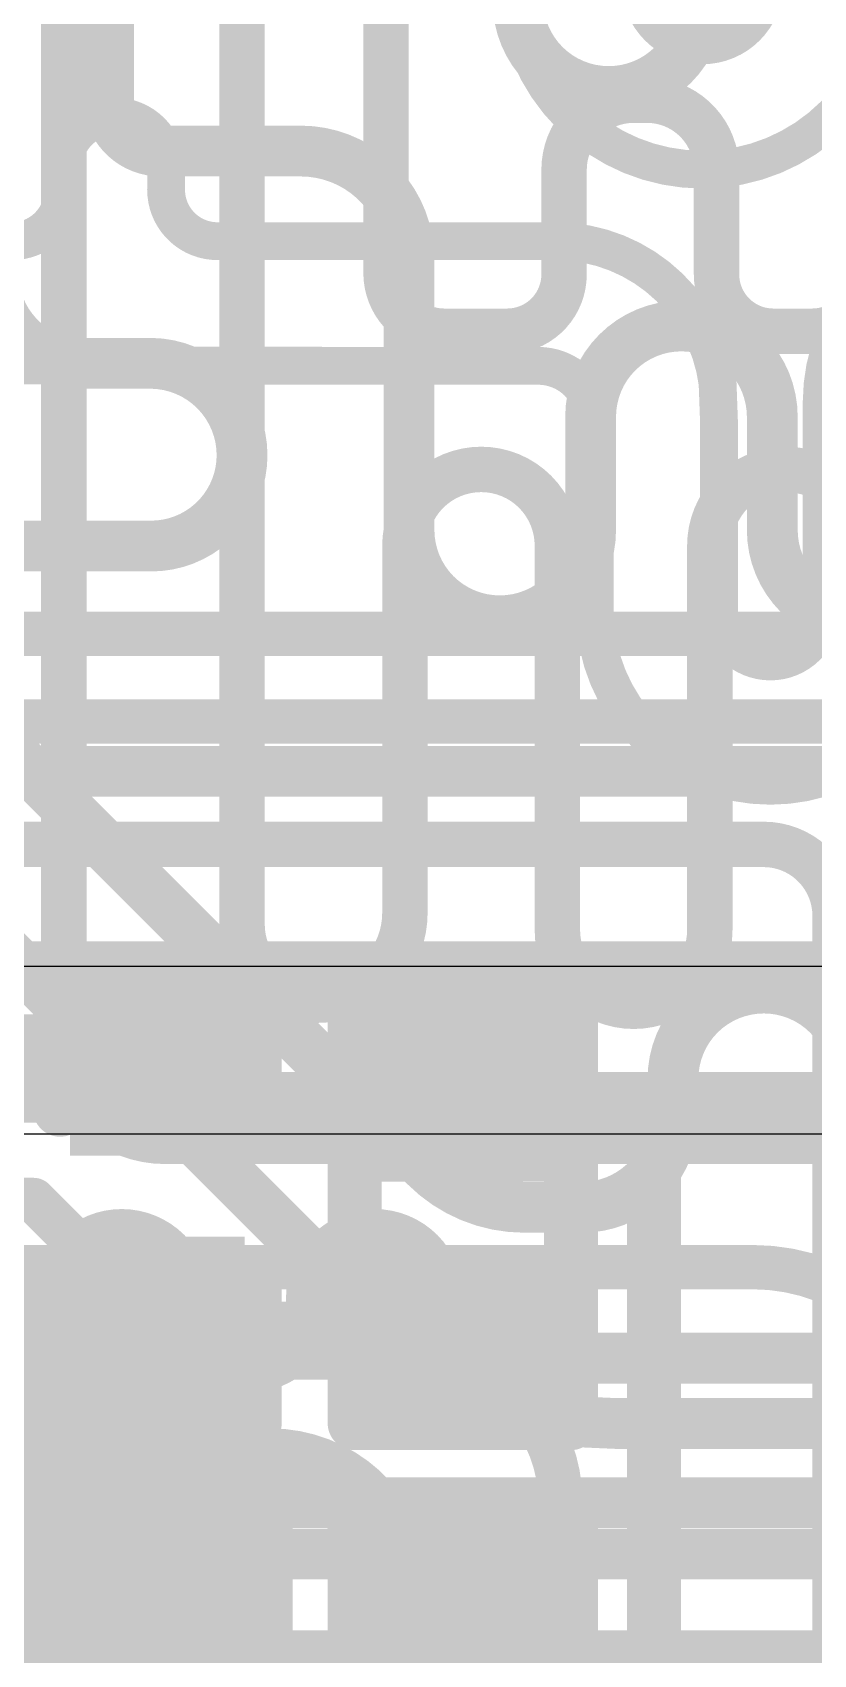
# Model space of a CAD drawing. Header units: inches. Extents: x -6 to 284, y -12 to 154.
# Drawn here: x 63.977 to 65.812, y -0.415 to 3.397 of the extents above; entities that cross this region are included whole.
import ezdxf

# ---------------------------------------------------------------- set-up
doc = ezdxf.new("R2010")
doc.units = ezdxf.units.IN
for name, color, linetype in [('Bottom Layer', 5, 'Continuous'), ('Bottom Overlay', 54, 'Continuous'), ('Bottom Paste', 16, 'Continuous'), ('Bottom Solder', 6, 'Continuous'), ('PWR-2', 130, 'Continuous'), ('Signal L1', 76, 'Continuous'), ('Signal L2', 6, 'Continuous'), ('Top Layer', 1, 'Continuous')]:
    doc.layers.add(name, color=color, linetype=linetype)

# ---------------------------------------------------------------- blocks, each defined once
blk = doc.blocks.new('R___0201_B_188')
at = {"layer": 'Bottom Layer'}
for points in [[(-0.41, 0.185), (-0.14, 0.185), (-0.14, -0.185), (-0.41, -0.185)], [(0.14, 0.185), (0.41, 0.185), (0.41, -0.185), (0.14, -0.185)]]:
    blk.add_hatch(color=5, dxfattribs=at).paths.add_polyline_path(points)
at = {"layer": 'Bottom Paste'}
for points in [[(-0.41, 0.185), (-0.14, 0.185), (-0.14, -0.185), (-0.41, -0.185)], [(0.14, 0.185), (0.41, 0.185), (0.41, -0.185), (0.14, -0.185)]]:
    blk.add_hatch(color=16, dxfattribs=at).paths.add_polyline_path(points)
at = {"layer": 'Bottom Solder'}
for points in [[(-0.465, 0.24), (-0.085, 0.24), (-0.085, -0.24), (-0.465, -0.24)], [(0.085, 0.24), (0.465, 0.24), (0.465, -0.24), (0.085, -0.24)]]:
    blk.add_hatch(color=6, dxfattribs=at).paths.add_polyline_path(points)
at = {"layer": 'Bottom Overlay'}
for points in [[(-0.4826, 0.254, 0.127, 0.127, 0), (-0.4826, -0.254, 0.127, 0.127, 0)], [(-0.4826, 0.254, 0.127, 0.127, 0), (0.4826, 0.254, 0.127, 0.127, 0)], [(0.4826, 0.254, 0.127, 0.127, 0), (0.4826, -0.254, 0.127, 0.127, 0)], [(-0.4826, -0.254, 0.127, 0.127, 0), (0.4826, -0.254, 0.127, 0.127, 0)]]:
    blk.add_lwpolyline(points, format="xyseb", dxfattribs=at)
for points in [[(-0.5143, 0.254, 0.0635, 0.0635, 1), (-0.4508, 0.254, 0.0635, 0.0635, 1)], [(-0.5143, 0.254, 0.0635, 0.0635, 1), (-0.4508, 0.254, 0.0635, 0.0635, 1)], [(0.4508, 0.254, 0.0635, 0.0635, 1), (0.5143, 0.254, 0.0635, 0.0635, 1)], [(0.4508, 0.254, 0.0635, 0.0635, 1), (0.5143, 0.254, 0.0635, 0.0635, 1)], [(-0.5143, -0.254, 0.0635, 0.0635, 1), (-0.4508, -0.254, 0.0635, 0.0635, 1)], [(-0.5143, -0.254, 0.0635, 0.0635, 1), (-0.4508, -0.254, 0.0635, 0.0635, 1)], [(0.4508, -0.254, 0.0635, 0.0635, 1), (0.5143, -0.254, 0.0635, 0.0635, 1)], [(0.4508, -0.254, 0.0635, 0.0635, 1), (0.5143, -0.254, 0.0635, 0.0635, 1)]]:
    blk.add_lwpolyline(points, format="xyseb", close=True, dxfattribs=at)
blk = doc.blocks.new('R___0201_B_189')
at = {"layer": 'Bottom Layer'}
for points in [[(-0.41, 0.185), (-0.14, 0.185), (-0.14, -0.185), (-0.41, -0.185)], [(0.14, 0.185), (0.41, 0.185), (0.41, -0.185), (0.14, -0.185)]]:
    blk.add_hatch(color=5, dxfattribs=at).paths.add_polyline_path(points)
at = {"layer": 'Bottom Paste'}
for points in [[(-0.41, 0.185), (-0.14, 0.185), (-0.14, -0.185), (-0.41, -0.185)], [(0.14, 0.185), (0.41, 0.185), (0.41, -0.185), (0.14, -0.185)]]:
    blk.add_hatch(color=16, dxfattribs=at).paths.add_polyline_path(points)
at = {"layer": 'Bottom Solder'}
for points in [[(-0.465, 0.24), (-0.085, 0.24), (-0.085, -0.24), (-0.465, -0.24)], [(0.085, 0.24), (0.465, 0.24), (0.465, -0.24), (0.085, -0.24)]]:
    blk.add_hatch(color=6, dxfattribs=at).paths.add_polyline_path(points)
at = {"layer": 'Bottom Overlay'}
for points in [[(-0.4826, 0.254, 0.127, 0.127, 0), (-0.4826, -0.254, 0.127, 0.127, 0)], [(-0.4826, 0.254, 0.127, 0.127, 0), (0.4826, 0.254, 0.127, 0.127, 0)], [(0.4826, 0.254, 0.127, 0.127, 0), (0.4826, -0.254, 0.127, 0.127, 0)], [(-0.4826, -0.254, 0.127, 0.127, 0), (0.4826, -0.254, 0.127, 0.127, 0)]]:
    blk.add_lwpolyline(points, format="xyseb", dxfattribs=at)
for points in [[(-0.5144, 0.254, 0.0635, 0.0635, 1), (-0.4509, 0.254, 0.0635, 0.0635, 1)], [(-0.5144, 0.254, 0.0635, 0.0635, 1), (-0.4509, 0.254, 0.0635, 0.0635, 1)], [(0.4509, 0.254, 0.0635, 0.0635, 1), (0.5144, 0.254, 0.0635, 0.0635, 1)], [(0.4509, 0.254, 0.0635, 0.0635, 1), (0.5144, 0.254, 0.0635, 0.0635, 1)], [(-0.5144, -0.254, 0.0635, 0.0635, 1), (-0.4509, -0.254, 0.0635, 0.0635, 1)], [(-0.5144, -0.254, 0.0635, 0.0635, 1), (-0.4509, -0.254, 0.0635, 0.0635, 1)], [(0.4508, -0.254, 0.0635, 0.0635, 1), (0.5143, -0.254, 0.0635, 0.0635, 1)], [(0.4508, -0.254, 0.0635, 0.0635, 1), (0.5143, -0.254, 0.0635, 0.0635, 1)]]:
    blk.add_lwpolyline(points, format="xyseb", close=True, dxfattribs=at)
blk = doc.blocks.new('R___0201_B_190')
at = {"layer": 'Bottom Layer'}
for points in [[(-0.41, 0.185), (-0.14, 0.185), (-0.14, -0.185), (-0.41, -0.185)], [(0.14, 0.185), (0.41, 0.185), (0.41, -0.185), (0.14, -0.185)]]:
    blk.add_hatch(color=5, dxfattribs=at).paths.add_polyline_path(points)
at = {"layer": 'Bottom Paste'}
for points in [[(-0.41, 0.185), (-0.14, 0.185), (-0.14, -0.185), (-0.41, -0.185)], [(0.14, 0.185), (0.41, 0.185), (0.41, -0.185), (0.14, -0.185)]]:
    blk.add_hatch(color=16, dxfattribs=at).paths.add_polyline_path(points)
at = {"layer": 'Bottom Solder'}
for points in [[(-0.465, 0.24), (-0.085, 0.24), (-0.085, -0.24), (-0.465, -0.24)], [(0.085, 0.24), (0.465, 0.24), (0.465, -0.24), (0.085, -0.24)]]:
    blk.add_hatch(color=6, dxfattribs=at).paths.add_polyline_path(points)
at = {"layer": 'Bottom Overlay'}
for points in [[(0.4826, 0.254, 0.127, 0.127, 0), (-0.4826, 0.254, 0.127, 0.127, 0)], [(-0.4826, -0.254, 0.127, 0.127, 0), (-0.4826, 0.254, 0.127, 0.127, 0)], [(0.4826, -0.254, 0.127, 0.127, 0), (0.4826, 0.254, 0.127, 0.127, 0)], [(0.4826, -0.254, 0.127, 0.127, 0), (-0.4826, -0.254, 0.127, 0.127, 0)]]:
    blk.add_lwpolyline(points, format="xyseb", dxfattribs=at)
for points in [[(-0.5144, 0.254, 0.0635, 0.0635, 1), (-0.4509, 0.254, 0.0635, 0.0635, 1)], [(-0.5144, 0.254, 0.0635, 0.0635, 1), (-0.4509, 0.254, 0.0635, 0.0635, 1)], [(0.4508, 0.254, 0.0635, 0.0635, 1), (0.5143, 0.254, 0.0635, 0.0635, 1)], [(0.4508, 0.254, 0.0635, 0.0635, 1), (0.5143, 0.254, 0.0635, 0.0635, 1)], [(-0.5144, -0.254, 0.0635, 0.0635, 1), (-0.4509, -0.254, 0.0635, 0.0635, 1)], [(-0.5144, -0.254, 0.0635, 0.0635, 1), (-0.4509, -0.254, 0.0635, 0.0635, 1)], [(0.4508, -0.254, 0.0635, 0.0635, 1), (0.5143, -0.254, 0.0635, 0.0635, 1)], [(0.4508, -0.254, 0.0635, 0.0635, 1), (0.5143, -0.254, 0.0635, 0.0635, 1)]]:
    blk.add_lwpolyline(points, format="xyseb", close=True, dxfattribs=at)
blk = doc.blocks.new('CAP_0201_B_355')
at = {"layer": 'Bottom Layer'}
for points in [[(-0.45, 0.15), (-0.15, 0.15), (-0.15, -0.15), (-0.45, -0.15)], [(0.15, 0.15), (0.45, 0.15), (0.45, -0.15), (0.15, -0.15)]]:
    blk.add_hatch(color=5, dxfattribs=at).paths.add_polyline_path(points)
at = {"layer": 'Bottom Paste'}
for points in [[(-0.45, 0.15), (-0.15, 0.15), (-0.15, -0.15), (-0.45, -0.15)], [(0.15, 0.15), (0.45, 0.15), (0.45, -0.15), (0.15, -0.15)]]:
    blk.add_hatch(color=16, dxfattribs=at).paths.add_polyline_path(points)
at = {"layer": 'Bottom Solder'}
for points in [[(-0.505, 0.205), (-0.095, 0.205), (-0.095, -0.205), (-0.505, -0.205)], [(0.095, 0.205), (0.505, 0.205), (0.505, -0.205), (0.095, -0.205)]]:
    blk.add_hatch(color=6, dxfattribs=at).paths.add_polyline_path(points)
at = {"layer": 'Bottom Overlay'}
for points in [[(-0.5334, 0.2286, 0.127, 0.127, 0), (-0.2032, 0.2286, 0.127, 0.127, 0)], [(-0.5334, 0.2286, 0.127, 0.127, 0), (-0.5334, -0.2286, 0.127, 0.127, 0)], [(0.2032, 0.2286, 0.127, 0.127, 0), (0.5334, 0.2286, 0.127, 0.127, 0)], [(0.5334, 0.2286, 0.127, 0.127, 0), (0.5334, -0.2286, 0.127, 0.127, 0)], [(-0.5334, -0.2286, 0.127, 0.127, 0), (-0.2032, -0.2286, 0.127, 0.127, 0)], [(0.2032, -0.2286, 0.127, 0.127, 0), (0.5334, -0.2286, 0.127, 0.127, 0)]]:
    blk.add_lwpolyline(points, format="xyseb", dxfattribs=at)
for points in [[(-0.5651, 0.2286, 0.0635, 0.0635, 1), (-0.5016, 0.2286, 0.0635, 0.0635, 1)], [(-0.5651, 0.2286, 0.0635, 0.0635, 1), (-0.5016, 0.2286, 0.0635, 0.0635, 1)], [(-0.2349, 0.2286, 0.0635, 0.0635, 1), (-0.1714, 0.2286, 0.0635, 0.0635, 1)], [(0.1714, 0.2286, 0.0635, 0.0635, 1), (0.2349, 0.2286, 0.0635, 0.0635, 1)], [(0.5017, 0.2286, 0.0635, 0.0635, 1), (0.5652, 0.2286, 0.0635, 0.0635, 1)], [(0.5017, 0.2286, 0.0635, 0.0635, 1), (0.5652, 0.2286, 0.0635, 0.0635, 1)], [(-0.5651, -0.2286, 0.0635, 0.0635, 1), (-0.5016, -0.2286, 0.0635, 0.0635, 1)], [(-0.5651, -0.2286, 0.0635, 0.0635, 1), (-0.5016, -0.2286, 0.0635, 0.0635, 1)], [(-0.235, -0.2286, 0.0635, 0.0635, 1), (-0.1715, -0.2286, 0.0635, 0.0635, 1)], [(0.1714, -0.2286, 0.0635, 0.0635, 1), (0.2349, -0.2286, 0.0635, 0.0635, 1)], [(0.5016, -0.2286, 0.0635, 0.0635, 1), (0.5651, -0.2286, 0.0635, 0.0635, 1)], [(0.5016, -0.2286, 0.0635, 0.0635, 1), (0.5651, -0.2286, 0.0635, 0.0635, 1)]]:
    blk.add_lwpolyline(points, format="xyseb", close=True, dxfattribs=at)

msp = doc.modelspace()

# ---------------------------------------------------------------- linework, layer by layer
at = {"layer": 'Bottom Layer'}
for points in [[(62.3533, 1.983, 0.1041, 0.1041, 0), (66.1585, 1.983, 0.1041, 0.1041, 0)], [(58.2137, 1.7773, 0.1041, 0.1041, 0), (65.9269, 1.7773, 0.1041, 0.1041, 0)], [(61.2556, 1.4885, 0.1067, 0.1067, 0), (65.6951, 1.4885, 0.1067, 0.1067, 0)], [(65.6951, 1.4885, 0.1067, 0.1067, -0.414214), (65.8631, 1.3205, 0.1067, 0.1067, 0)], [(65.8631, -1.5707, 0.1067, 0.1067, 0), (65.8631, 1.3205, 0.1067, 0.1067, 0)], [(63.5597, 0.9619, 0.254, 0.254, 0), (64.2709, 0.9619, 0.254, 0.254, 0)], [(64.9884, 0.8861, 0.127, 0.127, 0), (65.3008, 0.8861, 0.127, 0.127, 0)], [(65.3008, 0.8861, 0.127, 0.127, -0.414214), (65.4375, 0.7494, 0.127, 0.127, 0)], [(65.4375, -0.7352, 0.127, 0.127, 0), (65.4375, 0.7494, 0.127, 0.127, 0)], [(59.7694, 0.6529, 0.1041, 0.1041, 0), (63.9799, 0.6529, 0.1041, 0.1041, 0)], [(63.9799, 0.6529, 0.1041, 0.1041, 0), (64.2709, 0.3619, 0.1041, 0.1041, 0)], [(64.2709, 0.3619, 0.1041, 0.1041, 0), (64.9626, 0.3619, 0.1041, 0.1041, 0)], [(64.9626, 0.3619, 0.1041, 0.1041, 0), (64.9884, 0.3361, 0.1041, 0.1041, 0)], [(63.9059, 0.0157, 0.1041, 0.1041, 0), (64.6095, 0.0157, 0.1041, 0.1041, 0)], [(64.6095, 0.0157, 0.1041, 0.1041, 0), (64.8378, -0.2126, 0.1041, 0.1041, 0)], [(63.5629, -0.295, 0.1041, 0.1041, 0), (64.2649, -0.295, 0.1041, 0.1041, 0)]]:
    msp.add_lwpolyline(points, format="xyseb", dxfattribs=at)
for points in [[(65.6685, 1.4885, 0.0533, 0.0533, 1), (65.7218, 1.4885, 0.0533, 0.0533, 1)], [(65.6685, 1.4885, 0.0533, 0.0533, 1), (65.7218, 1.4885, 0.0533, 0.0533, 1)], [(65.8365, 1.3205, 0.0533, 0.0533, 1), (65.8898, 1.3205, 0.0533, 0.0533, 1)], [(65.8365, 1.3205, 0.0533, 0.0533, 1), (65.8898, 1.3205, 0.0533, 0.0533, 1)], [(64.2074, 0.9619, 0.127, 0.127, 1), (64.3344, 0.9619, 0.127, 0.127, 1)], [(64.9566, 0.8861, 0.0635, 0.0635, 1), (65.0201, 0.8861, 0.0635, 0.0635, 1)], [(65.2691, 0.8861, 0.0635, 0.0635, 1), (65.3326, 0.8861, 0.0635, 0.0635, 1)], [(65.2691, 0.8861, 0.0635, 0.0635, 1), (65.3326, 0.8861, 0.0635, 0.0635, 1)], [(65.4058, 0.7494, 0.0635, 0.0635, 1), (65.4693, 0.7494, 0.0635, 0.0635, 1)], [(65.4058, 0.7494, 0.0635, 0.0635, 1), (65.4693, 0.7494, 0.0635, 0.0635, 1)], [(63.9539, 0.6529, 0.0521, 0.0521, 1), (64.006, 0.6529, 0.0521, 0.0521, 1)], [(63.9539, 0.6529, 0.0521, 0.0521, 1), (64.006, 0.6529, 0.0521, 0.0521, 1)], [(64.2449, 0.3619, 0.0521, 0.0521, 1), (64.2969, 0.3619, 0.0521, 0.0521, 1)], [(64.2449, 0.3619, 0.0521, 0.0521, 1), (64.2969, 0.3619, 0.0521, 0.0521, 1)], [(64.9366, 0.3619, 0.0521, 0.0521, 1), (64.9886, 0.3619, 0.0521, 0.0521, 1)], [(64.9366, 0.3619, 0.0521, 0.0521, 1), (64.9886, 0.3619, 0.0521, 0.0521, 1)], [(64.9624, 0.3361, 0.0521, 0.0521, 1), (65.0144, 0.3361, 0.0521, 0.0521, 1)], [(64.5835, 0.0157, 0.0521, 0.0521, 1), (64.6355, 0.0157, 0.0521, 0.0521, 1)], [(64.5835, 0.0157, 0.0521, 0.0521, 1), (64.6355, 0.0157, 0.0521, 0.0521, 1)], [(64.8117, -0.2126, 0.0521, 0.0521, 1), (64.8638, -0.2126, 0.0521, 0.0521, 1)], [(64.2388, -0.295, 0.0521, 0.0521, 1), (64.2909, -0.295, 0.0521, 0.0521, 1)]]:
    msp.add_lwpolyline(points, format="xyseb", close=True, dxfattribs=at)
at = {"layer": 'PWR-2'}
for p, q in [((69.0809, 1.2013), (62.5808, 1.2013)), ((54.6329, 0.8081), (69.0358, 0.8081))]:
    msp.add_line(p, q, dxfattribs=at)
at = {"layer": 'Signal L1'}
for points in [[(65.9893, 3.5123, 0.0889, 0.0889, -1), (65.113, 3.5123, 0.0889, 0.0889, 0)], [(65.6972, 3.5123, 0.0889, 0.0889, -1), (65.4051, 3.5123, 0.0889, 0.0889, 0)], [(64.1561, 3.2399, 0.1194, 0.1194, 0), (64.1561, 3.4617, 0.1194, 0.1194, 0)], [(64.2782, 3.1178, 0.1194, 0.1194, -0.414214), (64.1561, 3.2399, 0.1194, 0.1194, 0)], [(64.2782, 3.1178, 0.1194, 0.1194, 0), (64.6079, 3.1178, 0.1194, 0.1194, 0)], [(64.6079, 3.1178, 0.1194, 0.1194, -0.414214), (64.862, 2.8637, 0.1194, 0.1194, 0)], [(64.862, 2.2272, 0.1194, 0.1194, 0), (64.862, 2.8637, 0.1194, 0.1194, 0)], [(64.0651, 2.619, 0.1194, 0.1194, -0.36914), (63.885, 2.8297, 0.1194, 0.1194, 0)], [(65.2887, 2.4934, 0.1194, 0.1194, -1), (65.7155, 2.4934, 0.1194, 0.1194, 0)], [(64.0651, 2.619, 0.1194, 0.1194, 0), (64.2538, 2.619, 0.1194, 0.1194, 0)], [(64.2538, 2.619, 0.1194, 0.1194, -0.003011), (64.2564, 2.619, 0.1194, 0.1194, 0)], [(64.2564, 2.619, 0.1194, 0.1194, -0.41069), (64.4698, 2.403, 0.1194, 0.1194, 0)], [(65.2887, 2.2272, 0.1194, 0.1194, 0), (65.2887, 2.4934, 0.1194, 0.1194, 0)], [(65.7155, 2.2272, 0.1194, 0.1194, 0), (65.7155, 2.4934, 0.1194, 0.1194, 0)], [(64.4698, 2.403, 0.1194, 0.1194, -0.414214), (64.2564, 2.1896, 0.1194, 0.1194, 0)], [(63.7901, 2.1896, 0.1194, 0.1194, 0), (64.2564, 2.1896, 0.1194, 0.1194, 0)], [(65.2887, 2.2272, 0.1194, 0.1194, -1), (64.862, 2.2272, 0.1194, 0.1194, 0)], [(66.1422, 2.2272, 0.1194, 0.1194, -1), (65.7155, 2.2272, 0.1194, 0.1194, 0)], [(63.8113, 1.6602, 0.1194, 0.1194, 0), (67.8653, 1.6602, 0.1194, 0.1194, 0)], [(63.6277, 1.2013, 0.1194, 0.1194, 0), (69.9563, 1.2013, 0.1194, 0.1194, 0)], [(62.9543, 0.894, 0.1194, 0.1194, 0), (66.5477, 0.894, 0.1194, 0.1194, 0)], [(64.0385, 0.4233, 0.1194, 0.1194, -1), (64.3357, 0.4233, 0.1194, 0.1194, 0)], [(64.6328, 0.4233, 0.1194, 0.1194, -1), (64.93, 0.4233, 0.1194, 0.1194, 0)], [(64.0385, 0.4089, 0.1194, 0.1194, -0.995136), (63.7416, 0.4074, 0.1194, 0.1194, 0)], [(64.0385, 0.4089, 0.1194, 0.1194, 0), (64.0385, 0.4233, 0.1194, 0.1194, 0)], [(64.3357, 0.4233, 0.1194, 0.1194, 0), (64.3361, 0.3998, 0.1194, 0.1194, 0)], [(64.3361, 0.3998, 0.1194, 0.1194, 0), (64.3361, 0.3985, 0.1194, 0.1194, 0)], [(64.339, 0.3753, 0.1194, 0.1194, -0.049151), (64.3361, 0.3985, 0.1194, 0.1194, 0)], [(64.6325, 0.3998, 0.1194, 0.1194, -0.053878), (64.6293, 0.3744, 0.1194, 0.1194, 0)], [(64.6325, 0.3998, 0.1194, 0.1194, 0), (64.6328, 0.4233, 0.1194, 0.1194, 0)], [(65.0723, 0.2811, 0.1194, 0.1194, -0.414214), (64.93, 0.4233, 0.1194, 0.1194, 0)], [(64.6293, 0.3744, 0.1194, 0.1194, -0.792424), (64.339, 0.3753, 0.1194, 0.1194, 0)], [(65.0723, 0.2811, 0.1194, 0.1194, 0), (70.862, 0.2811, 0.1194, 0.1194, 0)], [(62.0259, -0.0583, 0.1194, 0.1194, 0), (70.8938, -0.0583, 0.1194, 0.1194, 0)], [(62.052, -0.4179, 0.1194, 0.1194, 0), (70.9678, -0.4179, 0.1194, 0.1194, 0)]]:
    msp.add_lwpolyline(points, format="xyseb", dxfattribs=at)
for points in [[(64.1262, 3.2399, 0.0597, 0.0597, 1), (64.1859, 3.2399, 0.0597, 0.0597, 1)], [(64.1262, 3.2399, 0.0597, 0.0597, 1), (64.1859, 3.2399, 0.0597, 0.0597, 1)], [(64.2483, 3.1178, 0.0597, 0.0597, 1), (64.308, 3.1178, 0.0597, 0.0597, 1)], [(64.2483, 3.1178, 0.0597, 0.0597, 1), (64.308, 3.1178, 0.0597, 0.0597, 1)], [(64.5781, 3.1178, 0.0597, 0.0597, 1), (64.6378, 3.1178, 0.0597, 0.0597, 1)], [(64.5781, 3.1178, 0.0597, 0.0597, 1), (64.6378, 3.1178, 0.0597, 0.0597, 1)], [(64.8322, 2.8637, 0.0597, 0.0597, 1), (64.8919, 2.8637, 0.0597, 0.0597, 1)], [(64.8322, 2.8637, 0.0597, 0.0597, 1), (64.8919, 2.8637, 0.0597, 0.0597, 1)], [(64.0353, 2.619, 0.0597, 0.0597, 1), (64.0949, 2.619, 0.0597, 0.0597, 1)], [(64.0353, 2.619, 0.0597, 0.0597, 1), (64.0949, 2.619, 0.0597, 0.0597, 1)], [(64.224, 2.619, 0.0597, 0.0597, 1), (64.2836, 2.619, 0.0597, 0.0597, 1)], [(64.224, 2.619, 0.0597, 0.0597, 1), (64.2836, 2.619, 0.0597, 0.0597, 1)], [(64.2266, 2.619, 0.0597, 0.0597, 1), (64.2862, 2.619, 0.0597, 0.0597, 1)], [(64.2266, 2.619, 0.0597, 0.0597, 1), (64.2862, 2.619, 0.0597, 0.0597, 1)], [(65.2589, 2.4934, 0.0597, 0.0597, 1), (65.3186, 2.4934, 0.0597, 0.0597, 1)], [(65.2589, 2.4934, 0.0597, 0.0597, 1), (65.3186, 2.4934, 0.0597, 0.0597, 1)], [(65.6856, 2.4934, 0.0597, 0.0597, 1), (65.7453, 2.4934, 0.0597, 0.0597, 1)], [(65.6856, 2.4934, 0.0597, 0.0597, 1), (65.7453, 2.4934, 0.0597, 0.0597, 1)], [(64.4399, 2.403, 0.0597, 0.0597, 1), (64.4996, 2.403, 0.0597, 0.0597, 1)], [(64.4399, 2.403, 0.0597, 0.0597, 1), (64.4996, 2.403, 0.0597, 0.0597, 1)], [(64.2266, 2.1896, 0.0597, 0.0597, 1), (64.2862, 2.1896, 0.0597, 0.0597, 1)], [(64.2266, 2.1896, 0.0597, 0.0597, 1), (64.2862, 2.1896, 0.0597, 0.0597, 1)], [(64.8322, 2.2272, 0.0597, 0.0597, 1), (64.8919, 2.2272, 0.0597, 0.0597, 1)], [(64.8322, 2.2272, 0.0597, 0.0597, 1), (64.8919, 2.2272, 0.0597, 0.0597, 1)], [(65.2589, 2.2272, 0.0597, 0.0597, 1), (65.3186, 2.2272, 0.0597, 0.0597, 1)], [(65.2589, 2.2272, 0.0597, 0.0597, 1), (65.3186, 2.2272, 0.0597, 0.0597, 1)], [(65.6856, 2.2272, 0.0597, 0.0597, 1), (65.7453, 2.2272, 0.0597, 0.0597, 1)], [(65.6856, 2.2272, 0.0597, 0.0597, 1), (65.7453, 2.2272, 0.0597, 0.0597, 1)], [(64.0086, 0.4233, 0.0597, 0.0597, 1), (64.0683, 0.4233, 0.0597, 0.0597, 1)], [(64.0086, 0.4233, 0.0597, 0.0597, 1), (64.0683, 0.4233, 0.0597, 0.0597, 1)], [(64.0086, 0.4089, 0.0597, 0.0597, 1), (64.0683, 0.4089, 0.0597, 0.0597, 1)], [(64.0086, 0.4089, 0.0597, 0.0597, 1), (64.0683, 0.4089, 0.0597, 0.0597, 1)], [(64.3058, 0.4233, 0.0597, 0.0597, 1), (64.3655, 0.4233, 0.0597, 0.0597, 1)], [(64.3058, 0.4233, 0.0597, 0.0597, 1), (64.3655, 0.4233, 0.0597, 0.0597, 1)], [(64.3062, 0.3998, 0.0597, 0.0597, 1), (64.3659, 0.3998, 0.0597, 0.0597, 1)], [(64.3062, 0.3998, 0.0597, 0.0597, 1), (64.3659, 0.3998, 0.0597, 0.0597, 1)], [(64.3062, 0.3985, 0.0597, 0.0597, 1), (64.3659, 0.3985, 0.0597, 0.0597, 1)], [(64.3062, 0.3985, 0.0597, 0.0597, 1), (64.3659, 0.3985, 0.0597, 0.0597, 1)], [(64.6026, 0.3998, 0.0597, 0.0597, 1), (64.6623, 0.3998, 0.0597, 0.0597, 1)], [(64.6026, 0.3998, 0.0597, 0.0597, 1), (64.6623, 0.3998, 0.0597, 0.0597, 1)], [(64.603, 0.4233, 0.0597, 0.0597, 1), (64.6627, 0.4233, 0.0597, 0.0597, 1)], [(64.603, 0.4233, 0.0597, 0.0597, 1), (64.6627, 0.4233, 0.0597, 0.0597, 1)], [(64.9002, 0.4233, 0.0597, 0.0597, 1), (64.9599, 0.4233, 0.0597, 0.0597, 1)], [(64.9002, 0.4233, 0.0597, 0.0597, 1), (64.9599, 0.4233, 0.0597, 0.0597, 1)], [(64.3092, 0.3753, 0.0597, 0.0597, 1), (64.3689, 0.3753, 0.0597, 0.0597, 1)], [(64.3092, 0.3753, 0.0597, 0.0597, 1), (64.3689, 0.3753, 0.0597, 0.0597, 1)], [(64.5994, 0.3744, 0.0597, 0.0597, 1), (64.6591, 0.3744, 0.0597, 0.0597, 1)], [(64.5994, 0.3744, 0.0597, 0.0597, 1), (64.6591, 0.3744, 0.0597, 0.0597, 1)], [(65.0424, 0.2811, 0.0597, 0.0597, 1), (65.1021, 0.2811, 0.0597, 0.0597, 1)], [(65.0424, 0.2811, 0.0597, 0.0597, 1), (65.1021, 0.2811, 0.0597, 0.0597, 1)]]:
    msp.add_lwpolyline(points, format="xyseb", close=True, dxfattribs=at)
at = {"layer": 'Signal L2'}
for points in [[(65.5446, 3.471, 0.1194, 0.1194, -1), (65.1179, 3.471, 0.1194, 0.1194, 0)], [(64.0501, 3.0783, 0.0889, 0.0889, -1), (64.2914, 3.0783, 0.0889, 0.0889, 0)], [(64.0501, 3.0267, 0.0889, 0.0889, 0), (64.0501, 3.0783, 0.0889, 0.0889, 0)], [(64.2914, 3.0267, 0.0889, 0.0889, 0), (64.2914, 3.0783, 0.0889, 0.0889, 0)], [(64.0501, 3.0267, 0.0889, 0.0889, -0.414214), (63.9294, 2.906, 0.0889, 0.0889, 0)], [(64.412, 2.906, 0.0889, 0.0889, -0.414214), (64.2914, 3.0267, 0.0889, 0.0889, 0)], [(65.8316, 2.5281, 0.0889, 0.0889, -1), (66.6571, 2.5281, 0.0889, 0.0889, 0)], [(64.412, 2.906, 0.0889, 0.0889, 0), (65.2067, 2.906, 0.0889, 0.0889, 0)], [(65.2067, 2.906, 0.0889, 0.0889, -0.376703), (65.587, 2.5721, 0.0889, 0.0889, 0)], [(62.7637, 2.8691, 0.1194, 0.1194, 0), (64.901, 0.7318, 0.1194, 0.1194, 0)], [(63.8224, 2.6139, 0.0889, 0.0889, 0), (64.8867, 2.6131, 0.0889, 0.0889, 0)], [(64.8867, 2.6131, 0.0889, 0.0889, 0), (65.0093, 2.6131, 0.0889, 0.0889, 0)], [(65.0093, 2.6131, 0.0889, 0.0889, 0), (65.1656, 2.6131, 0.0889, 0.0889, 0)], [(65.1656, 2.6131, 0.0889, 0.0889, -0.375003), (65.2969, 2.4985, 0.0889, 0.0889, 0)], [(65.587, 2.5721, 0.0889, 0.0889, 0), (65.5902, 2.4837, 0.0889, 0.0889, 0)], [(65.587, 2.5721, 0.0889, 0.0889, 0), (65.587, 2.5721, 0.0889, 0.0889, 0)], [(65.8316, 2.039, 0.0889, 0.0889, 0), (65.8316, 2.5281, 0.0889, 0.0889, 0)], [(65.2969, 2.4985, 0.0889, 0.0889, -0.032944), (65.2977, 2.4868, 0.0889, 0.0889, 0)], [(65.2977, 2.4868, 0.0889, 0.0889, 0), (65.2981, 2.3242, 0.0889, 0.0889, 0)], [(65.5902, 2.0461, 0.0889, 0.0889, 0), (65.5902, 2.4837, 0.0889, 0.0889, 0)], [(65.2981, 2.0461, 0.0889, 0.0889, 0), (65.2981, 2.3242, 0.0889, 0.0889, 0)], [(62.8664, 2.2867, 0.1194, 0.1194, 0), (64.7976, 0.3555, 0.1194, 0.1194, 0)], [(65.2981, 2.0456, 0.0889, 0.0889, -0.001286), (65.2981, 2.0461, 0.0889, 0.0889, 0)], [(65.2981, 2.0456, 0.0889, 0.0889, 0), (65.2981, 2.039, 0.0889, 0.0889, 0)], [(66.1237, 2.039, 0.0889, 0.0889, -0.999988), (65.2982, 2.039, 0.0889, 0.0889, 0)], [(65.5902, 2.0452, 0.0889, 0.0889, -0.002386), (65.5902, 2.0461, 0.0889, 0.0889, 0)], [(65.5902, 2.0452, 0.0889, 0.0889, 0), (65.5903, 2.039, 0.0889, 0.0889, 0)], [(65.8316, 2.039, 0.0889, 0.0889, -1), (65.5903, 2.039, 0.0889, 0.0889, 0)], [(65.4822, 0.9376, 0.1194, 0.1194, -1), (65.9089, 0.9376, 0.1194, 0.1194, 0)], [(65.4822, 0.8491, 0.1194, 0.1194, 0), (65.4822, 0.9376, 0.1194, 0.1194, 0)], [(65.4822, 0.8491, 0.1194, 0.1194, -0.414214), (65.2689, 0.6357, 0.1194, 0.1194, 0)], [(65.133, 0.6357, 0.1194, 0.1194, -0.198912), (64.901, 0.7318, 0.1194, 0.1194, 0)], [(65.133, 0.6357, 0.1194, 0.1194, 0), (65.2689, 0.6357, 0.1194, 0.1194, 0)], [(63.7075, 0.4007, 0.1194, 0.1194, -1.002777), (63.9745, 0.1337, 0.1194, 0.1194, 0)], [(65.3476, 0.1277, 0.1194, 0.1194, -0.198914), (64.7976, 0.3555, 0.1194, 0.1194, 0)], [(63.9163, 0.0755, 0.1194, 0.1194, 0), (63.9745, 0.1337, 0.1194, 0.1194, 0)], [(65.3476, 0.1277, 0.1194, 0.1194, 0), (76.8041, 0.1277, 0.1194, 0.1194, 0)], [(64.0263, -0.1789, 0.1194, 0.1194, -0.414214), (63.874, -0.0266, 0.1194, 0.1194, 0)], [(64.0263, -0.1789, 0.1194, 0.1194, 0), (76.3609, -0.1789, 0.1194, 0.1194, 0)]]:
    msp.add_lwpolyline(points, format="xyseb", dxfattribs=at)
for points in [[(64.0278, 3.0783, 0.0445, 0.0445, 1), (64.0723, 3.0783, 0.0445, 0.0445, 1)], [(64.0278, 3.0783, 0.0445, 0.0445, 1), (64.0723, 3.0783, 0.0445, 0.0445, 1)], [(64.2691, 3.0783, 0.0445, 0.0445, 1), (64.3136, 3.0783, 0.0445, 0.0445, 1)], [(64.2691, 3.0783, 0.0445, 0.0445, 1), (64.3136, 3.0783, 0.0445, 0.0445, 1)], [(64.0278, 3.0267, 0.0445, 0.0445, 1), (64.0723, 3.0267, 0.0445, 0.0445, 1)], [(64.0278, 3.0267, 0.0445, 0.0445, 1), (64.0723, 3.0267, 0.0445, 0.0445, 1)], [(64.2691, 3.0267, 0.0445, 0.0445, 1), (64.3136, 3.0267, 0.0445, 0.0445, 1)], [(64.2691, 3.0267, 0.0445, 0.0445, 1), (64.3136, 3.0267, 0.0445, 0.0445, 1)], [(64.3898, 2.906, 0.0445, 0.0445, 1), (64.4342, 2.906, 0.0445, 0.0445, 1)], [(64.3898, 2.906, 0.0445, 0.0445, 1), (64.4342, 2.906, 0.0445, 0.0445, 1)], [(65.1845, 2.906, 0.0445, 0.0445, 1), (65.2289, 2.906, 0.0445, 0.0445, 1)], [(65.1845, 2.906, 0.0445, 0.0445, 1), (65.2289, 2.906, 0.0445, 0.0445, 1)], [(64.8645, 2.6131, 0.0445, 0.0445, 1), (64.909, 2.6131, 0.0445, 0.0445, 1)], [(64.8645, 2.6131, 0.0445, 0.0445, 1), (64.909, 2.6131, 0.0445, 0.0445, 1)], [(64.9871, 2.6131, 0.0445, 0.0445, 1), (65.0315, 2.6131, 0.0445, 0.0445, 1)], [(64.9871, 2.6131, 0.0445, 0.0445, 1), (65.0315, 2.6131, 0.0445, 0.0445, 1)], [(65.1434, 2.6131, 0.0445, 0.0445, 1), (65.1878, 2.6131, 0.0445, 0.0445, 1)], [(65.1434, 2.6131, 0.0445, 0.0445, 1), (65.1878, 2.6131, 0.0445, 0.0445, 1)], [(65.5648, 2.5721, 0.0445, 0.0445, 1), (65.6092, 2.5721, 0.0445, 0.0445, 1)], [(65.5648, 2.5721, 0.0445, 0.0445, 1), (65.6092, 2.5721, 0.0445, 0.0445, 1)], [(65.5648, 2.5721, 0.0445, 0.0445, 1), (65.6092, 2.5721, 0.0445, 0.0445, 1)], [(65.5648, 2.5721, 0.0445, 0.0445, 1), (65.6092, 2.5721, 0.0445, 0.0445, 1)], [(65.8093, 2.5281, 0.0445, 0.0445, 1), (65.8538, 2.5281, 0.0445, 0.0445, 1)], [(65.8093, 2.5281, 0.0445, 0.0445, 1), (65.8538, 2.5281, 0.0445, 0.0445, 1)], [(65.2747, 2.4985, 0.0445, 0.0445, 1), (65.3192, 2.4985, 0.0445, 0.0445, 1)], [(65.2747, 2.4985, 0.0445, 0.0445, 1), (65.3192, 2.4985, 0.0445, 0.0445, 1)], [(65.2755, 2.4868, 0.0445, 0.0445, 1), (65.3199, 2.4868, 0.0445, 0.0445, 1)], [(65.2755, 2.4868, 0.0445, 0.0445, 1), (65.32, 2.4868, 0.0445, 0.0445, 1)], [(65.568, 2.4837, 0.0445, 0.0445, 1), (65.6124, 2.4837, 0.0445, 0.0445, 1)], [(65.568, 2.4837, 0.0445, 0.0445, 1), (65.6124, 2.4837, 0.0445, 0.0445, 1)], [(65.2759, 2.3242, 0.0445, 0.0445, 1), (65.3203, 2.3242, 0.0445, 0.0445, 1)], [(65.2759, 2.3242, 0.0445, 0.0445, 1), (65.3203, 2.3242, 0.0445, 0.0445, 1)], [(65.2759, 2.0461, 0.0445, 0.0445, 1), (65.3203, 2.0461, 0.0445, 0.0445, 1)], [(65.2759, 2.0461, 0.0445, 0.0445, 1), (65.3203, 2.0461, 0.0445, 0.0445, 1)], [(65.2759, 2.0456, 0.0445, 0.0445, 1), (65.3203, 2.0456, 0.0445, 0.0445, 1)], [(65.2759, 2.0456, 0.0445, 0.0445, 1), (65.3203, 2.0456, 0.0445, 0.0445, 1)], [(65.2759, 2.039, 0.0445, 0.0445, 1), (65.3204, 2.039, 0.0445, 0.0445, 1)], [(65.2759, 2.039, 0.0445, 0.0445, 1), (65.3204, 2.039, 0.0445, 0.0445, 1)], [(65.568, 2.0461, 0.0445, 0.0445, 1), (65.6124, 2.0461, 0.0445, 0.0445, 1)], [(65.568, 2.0461, 0.0445, 0.0445, 1), (65.6124, 2.0461, 0.0445, 0.0445, 1)], [(65.568, 2.0452, 0.0445, 0.0445, 1), (65.6124, 2.0452, 0.0445, 0.0445, 1)], [(65.568, 2.0452, 0.0445, 0.0445, 1), (65.6124, 2.0452, 0.0445, 0.0445, 1)], [(65.568, 2.039, 0.0445, 0.0445, 1), (65.6125, 2.039, 0.0445, 0.0445, 1)], [(65.568, 2.039, 0.0445, 0.0445, 1), (65.6125, 2.039, 0.0445, 0.0445, 1)], [(65.8093, 2.039, 0.0445, 0.0445, 1), (65.8538, 2.039, 0.0445, 0.0445, 1)], [(65.8093, 2.039, 0.0445, 0.0445, 1), (65.8538, 2.039, 0.0445, 0.0445, 1)], [(65.4524, 0.9376, 0.0597, 0.0597, 1), (65.5121, 0.9376, 0.0597, 0.0597, 1)], [(65.4524, 0.9376, 0.0597, 0.0597, 1), (65.5121, 0.9376, 0.0597, 0.0597, 1)], [(65.4524, 0.8491, 0.0597, 0.0597, 1), (65.5121, 0.8491, 0.0597, 0.0597, 1)], [(65.4524, 0.8491, 0.0597, 0.0597, 1), (65.5121, 0.8491, 0.0597, 0.0597, 1)], [(64.8712, 0.7318, 0.0597, 0.0597, 1), (64.9309, 0.7318, 0.0597, 0.0597, 1)], [(64.8712, 0.7318, 0.0597, 0.0597, 1), (64.9309, 0.7318, 0.0597, 0.0597, 1)], [(65.1031, 0.6357, 0.0597, 0.0597, 1), (65.1628, 0.6357, 0.0597, 0.0597, 1)], [(65.1031, 0.6357, 0.0597, 0.0597, 1), (65.1628, 0.6357, 0.0597, 0.0597, 1)], [(65.239, 0.6357, 0.0597, 0.0597, 1), (65.2987, 0.6357, 0.0597, 0.0597, 1)], [(65.239, 0.6357, 0.0597, 0.0597, 1), (65.2987, 0.6357, 0.0597, 0.0597, 1)], [(64.7677, 0.3555, 0.0597, 0.0597, 1), (64.8274, 0.3555, 0.0597, 0.0597, 1)], [(64.7677, 0.3555, 0.0597, 0.0597, 1), (64.8274, 0.3555, 0.0597, 0.0597, 1)], [(63.9446, 0.1337, 0.0597, 0.0597, 1), (64.0043, 0.1337, 0.0597, 0.0597, 1)], [(63.9446, 0.1337, 0.0597, 0.0597, 1), (64.0043, 0.1337, 0.0597, 0.0597, 1)], [(65.3177, 0.1277, 0.0597, 0.0597, 1), (65.3774, 0.1277, 0.0597, 0.0597, 1)], [(65.3177, 0.1277, 0.0597, 0.0597, 1), (65.3774, 0.1277, 0.0597, 0.0597, 1)], [(63.9964, -0.1789, 0.0597, 0.0597, 1), (64.0561, -0.1789, 0.0597, 0.0597, 1)], [(63.9964, -0.1789, 0.0597, 0.0597, 1), (64.0561, -0.1789, 0.0597, 0.0597, 1)]]:
    msp.add_lwpolyline(points, format="xyseb", close=True, dxfattribs=at)
at = {"layer": 'Top Layer'}
for points in [[(64.4698, 1.3003, 0.1067, 0.1067, 0), (64.4698, 5.0841, 0.1067, 0.1067, 0)], [(64.0511, 1.0278, 0.1067, 0.1067, 0), (64.0511, 4.7275, 0.1067, 0.1067, 0)], [(64.8081, 2.831, 0.1067, 0.1067, 0), (64.8081, 3.8311, 0.1067, 0.1067, 0)], [(65.2263, 3.0735, 0.1067, 0.1067, -0.414214), (65.3902, 3.2374, 0.1067, 0.1067, 0)], [(65.3902, 3.2374, 0.1067, 0.1067, 0), (65.421, 3.2374, 0.1067, 0.1067, 0)], [(65.421, 3.2374, 0.1067, 0.1067, -0.414214), (65.5845, 3.0739, 0.1067, 0.1067, 0)], [(65.2263, 2.8278, 0.1067, 0.1067, 0), (65.2263, 3.0735, 0.1067, 0.1067, 0)], [(65.5845, 2.8278, 0.1067, 0.1067, 0), (65.5845, 3.0739, 0.1067, 0.1067, 0)], [(64.9446, 2.6944, 0.1067, 0.1067, -0.414214), (64.8081, 2.831, 0.1067, 0.1067, 0)], [(65.2263, 2.8278, 0.1067, 0.1067, -0.414214), (65.093, 2.6944, 0.1067, 0.1067, 0)], [(65.7178, 2.6944, 0.1067, 0.1067, -0.414214), (65.5845, 2.8278, 0.1067, 0.1067, 0)], [(65.9426, 2.8278, 0.1067, 0.1067, -0.414214), (65.8093, 2.6944, 0.1067, 0.1067, 0)], [(64.9446, 2.6944, 0.1067, 0.1067, 0), (65.093, 2.6944, 0.1067, 0.1067, 0)], [(65.7178, 2.6944, 0.1067, 0.1067, 0), (65.8093, 2.6944, 0.1067, 0.1067, 0)], [(64.8524, 2.1906, 0.1067, 0.1067, -1), (65.2106, 2.1906, 0.1067, 0.1067, 0)], [(65.5687, 2.1906, 0.1067, 0.1067, -1), (65.9269, 2.1906, 0.1067, 0.1067, 0)], [(64.8524, 1.3271, 0.1067, 0.1067, 0), (64.8524, 2.1906, 0.1067, 0.1067, 0)], [(65.2106, 1.2871, 0.1067, 0.1067, 0), (65.2106, 2.1906, 0.1067, 0.1067, 0)], [(65.5687, 1.2871, 0.1067, 0.1067, 0), (65.5687, 2.1906, 0.1067, 0.1067, 0)], [(64.8524, 1.3271, 0.1067, 0.1067, -0.414214), (64.6477, 1.1224, 0.1067, 0.1067, 0)], [(64.6477, 1.1224, 0.1067, 0.1067, -0.414214), (64.4698, 1.3003, 0.1067, 0.1067, 0)], [(65.5687, 1.2871, 0.1067, 0.1067, -1), (65.2106, 1.2871, 0.1067, 0.1067, 0)], [(64.2882, 0.7907, 0.1067, 0.1067, -0.414214), (64.0511, 1.0278, 0.1067, 0.1067, 0)], [(64.2882, 0.7907, 0.1067, 0.1067, 0), (67.9371, 0.7907, 0.1067, 0.1067, 0)], [(60.3718, 0.4951, 0.1041, 0.1041, 0), (65.6694, 0.4951, 0.1041, 0.1041, 0)], [(65.6694, 0.4951, 0.1041, 0.1041, -0.414214), (66.1318, 0.0327, 0.1041, 0.1041, 0)], [(60.1609, 0.2829, 0.1041, 0.1041, 0), (64.8809, 0.2829, 0.1041, 0.1041, 0)], [(64.8809, 0.2829, 0.1041, 0.1041, -0.414214), (65.2174, -0.0537, 0.1041, 0.1041, 0)], [(60.0846, 0.0642, 0.1041, 0.1041, 0), (64.5356, 0.0642, 0.1041, 0.1041, 0)], [(64.5356, 0.0642, 0.1041, 0.1041, -0.414214), (64.8665, -0.2668, 0.1041, 0.1041, 0)], [(65.2174, -3.0727, 0.1041, 0.1041, 0), (65.2174, -0.0537, 0.1041, 0.1041, 0)], [(60.0429, -0.1898, 0.1041, 0.1041, 0), (64.16, -0.1898, 0.1041, 0.1041, 0)], [(64.16, -0.1898, 0.1041, 0.1041, -0.414214), (64.5362, -0.5661, 0.1041, 0.1041, 0)], [(64.8665, -3.2144, 0.1041, 0.1041, 0), (64.8665, -0.2668, 0.1041, 0.1041, 0)]]:
    msp.add_lwpolyline(points, format="xyseb", dxfattribs=at)
for points in [[(65.3636, 3.2374, 0.0533, 0.0533, 1), (65.4169, 3.2374, 0.0533, 0.0533, 1)], [(65.3636, 3.2374, 0.0533, 0.0533, 1), (65.4169, 3.2374, 0.0533, 0.0533, 1)], [(65.3943, 3.2374, 0.0533, 0.0533, 1), (65.4477, 3.2374, 0.0533, 0.0533, 1)], [(65.3943, 3.2374, 0.0533, 0.0533, 1), (65.4477, 3.2374, 0.0533, 0.0533, 1)], [(65.1996, 3.0735, 0.0533, 0.0533, 1), (65.253, 3.0735, 0.0533, 0.0533, 1)], [(65.1996, 3.0735, 0.0533, 0.0533, 1), (65.253, 3.0735, 0.0533, 0.0533, 1)], [(65.5578, 3.0739, 0.0533, 0.0533, 1), (65.6111, 3.0739, 0.0533, 0.0533, 1)], [(65.5578, 3.0739, 0.0533, 0.0533, 1), (65.6111, 3.0739, 0.0533, 0.0533, 1)], [(64.7814, 2.831, 0.0533, 0.0533, 1), (64.8347, 2.831, 0.0533, 0.0533, 1)], [(64.7814, 2.831, 0.0533, 0.0533, 1), (64.8347, 2.831, 0.0533, 0.0533, 1)], [(65.1996, 2.8278, 0.0533, 0.0533, 1), (65.253, 2.8278, 0.0533, 0.0533, 1)], [(65.1996, 2.8278, 0.0533, 0.0533, 1), (65.253, 2.8278, 0.0533, 0.0533, 1)], [(65.5578, 2.8278, 0.0533, 0.0533, 1), (65.6111, 2.8278, 0.0533, 0.0533, 1)], [(65.5578, 2.8278, 0.0533, 0.0533, 1), (65.6111, 2.8278, 0.0533, 0.0533, 1)], [(64.918, 2.6944, 0.0533, 0.0533, 1), (64.9713, 2.6944, 0.0533, 0.0533, 1)], [(64.918, 2.6944, 0.0533, 0.0533, 1), (64.9713, 2.6944, 0.0533, 0.0533, 1)], [(65.0663, 2.6944, 0.0533, 0.0533, 1), (65.1197, 2.6944, 0.0533, 0.0533, 1)], [(65.0663, 2.6944, 0.0533, 0.0533, 1), (65.1197, 2.6944, 0.0533, 0.0533, 1)], [(65.6911, 2.6944, 0.0533, 0.0533, 1), (65.7445, 2.6944, 0.0533, 0.0533, 1)], [(65.6911, 2.6944, 0.0533, 0.0533, 1), (65.7445, 2.6944, 0.0533, 0.0533, 1)], [(65.7826, 2.6944, 0.0533, 0.0533, 1), (65.8359, 2.6944, 0.0533, 0.0533, 1)], [(65.7826, 2.6944, 0.0533, 0.0533, 1), (65.8359, 2.6944, 0.0533, 0.0533, 1)], [(64.8258, 2.1906, 0.0533, 0.0533, 1), (64.8791, 2.1906, 0.0533, 0.0533, 1)], [(64.8258, 2.1906, 0.0533, 0.0533, 1), (64.8791, 2.1906, 0.0533, 0.0533, 1)], [(65.1839, 2.1906, 0.0533, 0.0533, 1), (65.2372, 2.1906, 0.0533, 0.0533, 1)], [(65.1839, 2.1906, 0.0533, 0.0533, 1), (65.2372, 2.1906, 0.0533, 0.0533, 1)], [(65.542, 2.1906, 0.0533, 0.0533, 1), (65.5954, 2.1906, 0.0533, 0.0533, 1)], [(65.542, 2.1906, 0.0533, 0.0533, 1), (65.5954, 2.1906, 0.0533, 0.0533, 1)], [(64.8258, 1.3271, 0.0533, 0.0533, 1), (64.8791, 1.3271, 0.0533, 0.0533, 1)], [(64.8258, 1.3271, 0.0533, 0.0533, 1), (64.8791, 1.3271, 0.0533, 0.0533, 1)], [(64.4431, 1.3003, 0.0533, 0.0533, 1), (64.4964, 1.3003, 0.0533, 0.0533, 1)], [(64.4431, 1.3003, 0.0533, 0.0533, 1), (64.4964, 1.3003, 0.0533, 0.0533, 1)], [(65.1839, 1.2871, 0.0533, 0.0533, 1), (65.2372, 1.2871, 0.0533, 0.0533, 1)], [(65.1839, 1.2871, 0.0533, 0.0533, 1), (65.2372, 1.2871, 0.0533, 0.0533, 1)], [(65.542, 1.2871, 0.0533, 0.0533, 1), (65.5954, 1.2871, 0.0533, 0.0533, 1)], [(65.542, 1.2871, 0.0533, 0.0533, 1), (65.5954, 1.2871, 0.0533, 0.0533, 1)], [(64.621, 1.1224, 0.0533, 0.0533, 1), (64.6744, 1.1224, 0.0533, 0.0533, 1)], [(64.621, 1.1224, 0.0533, 0.0533, 1), (64.6744, 1.1224, 0.0533, 0.0533, 1)], [(64.0244, 1.0278, 0.0533, 0.0533, 1), (64.0777, 1.0278, 0.0533, 0.0533, 1)], [(64.0244, 1.0278, 0.0533, 0.0533, 1), (64.0777, 1.0278, 0.0533, 0.0533, 1)], [(64.2615, 0.7907, 0.0533, 0.0533, 1), (64.3148, 0.7907, 0.0533, 0.0533, 1)], [(64.2615, 0.7907, 0.0533, 0.0533, 1), (64.3148, 0.7907, 0.0533, 0.0533, 1)], [(65.6434, 0.4951, 0.0521, 0.0521, 1), (65.6954, 0.4951, 0.0521, 0.0521, 1)], [(65.6434, 0.4951, 0.0521, 0.0521, 1), (65.6954, 0.4951, 0.0521, 0.0521, 1)], [(64.8548, 0.2829, 0.0521, 0.0521, 1), (64.9069, 0.2829, 0.0521, 0.0521, 1)], [(64.8548, 0.2829, 0.0521, 0.0521, 1), (64.9069, 0.2829, 0.0521, 0.0521, 1)], [(64.5095, 0.0642, 0.0521, 0.0521, 1), (64.5616, 0.0642, 0.0521, 0.0521, 1)], [(64.5095, 0.0642, 0.0521, 0.0521, 1), (64.5616, 0.0642, 0.0521, 0.0521, 1)], [(65.1914, -0.0537, 0.0521, 0.0521, 1), (65.2434, -0.0537, 0.0521, 0.0521, 1)], [(65.1914, -0.0537, 0.0521, 0.0521, 1), (65.2434, -0.0537, 0.0521, 0.0521, 1)], [(64.1339, -0.1898, 0.0521, 0.0521, 1), (64.186, -0.1898, 0.0521, 0.0521, 1)], [(64.1339, -0.1898, 0.0521, 0.0521, 1), (64.186, -0.1898, 0.0521, 0.0521, 1)], [(64.8405, -0.2668, 0.0521, 0.0521, 1), (64.8925, -0.2668, 0.0521, 0.0521, 1)], [(64.8405, -0.2668, 0.0521, 0.0521, 1), (64.8925, -0.2668, 0.0521, 0.0521, 1)]]:
    msp.add_lwpolyline(points, format="xyseb", close=True, dxfattribs=at)

# ---------------------------------------------------------------- block references
for name, p, rotation in [('CAP_0201_B_355', (64.2709, 0.6619), 90), ('R___0201_B_190', (64.9884, 0.6111), 270), ('R___0201_B_188', (64.2709, -0.589), 90), ('R___0201_B_189', (64.9884, -0.589), 90)]:
    msp.add_blockref(name, p, dxfattribs=dict(rotation=rotation))

doc.saveas('drawing.dxf')
